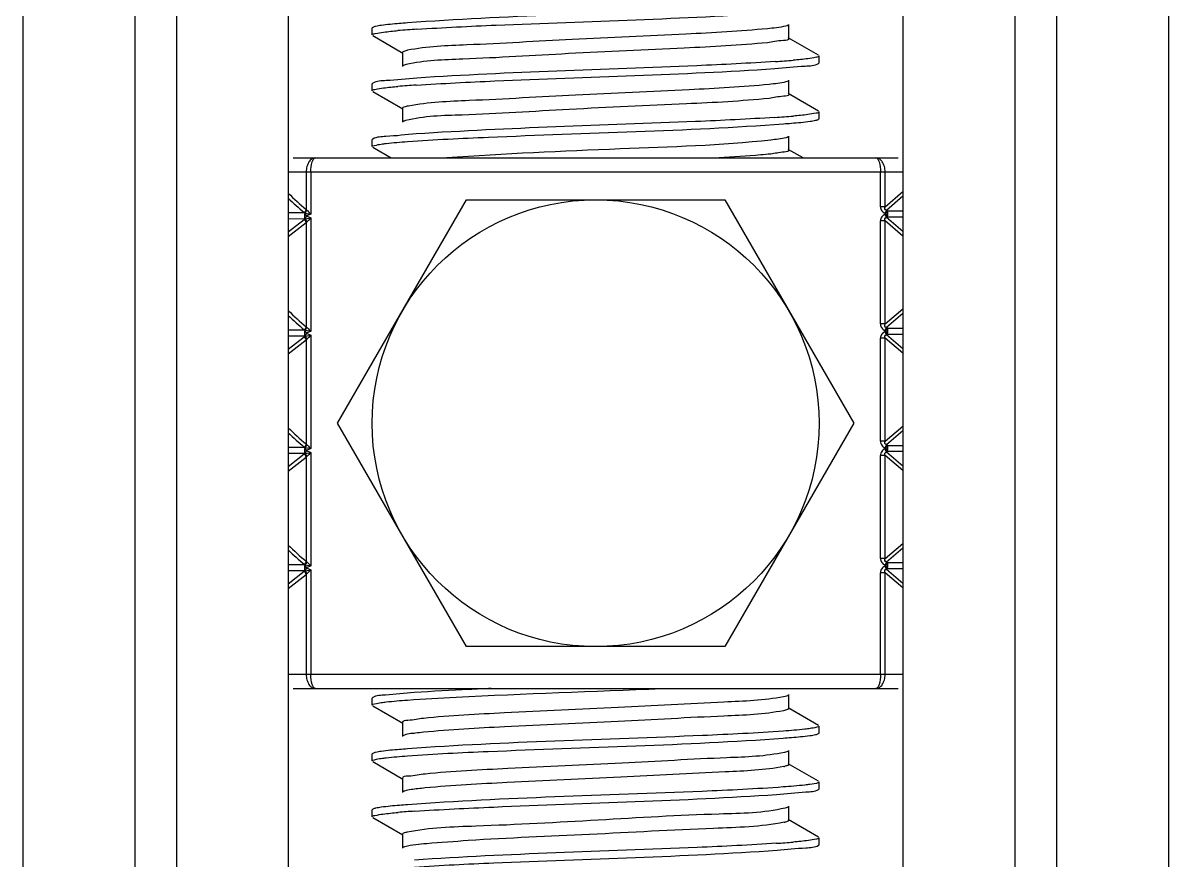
# Model space of a CAD drawing. Extents: x 27938 to 650306, y -92720 to 1524912.
# Drawn here: x 294381.2 to 294869.7, y 843121.6 to 843478.6 of the extents above; entities that cross this region are included whole.
import ezdxf

# ---------------------------------------------------------------- set-up
doc = ezdxf.new("R2010")
doc.units = 0
doc.header["$LTSCALE"] = 1000
doc.header["$MEASUREMENT"] = 0
doc.styles.get("Standard").update_dxf_attribs({"font": 'gbenor.shx', "bigfont": 'gbcbig.shx'})
doc.dimstyles.get("Standard").update_dxf_attribs({"dimtxt": 0.18, "dimasz": 0.18, "dimexe": 0.18, "dimexo": 0.0625, "dimgap": 0.09, "dimtad": 0, "dimtih": 1, "dimtoh": 1, "dimdec": 4, "dimzin": 0, "dimdsep": 46, "dimtxsty": 'Standard', "dimcen": 0.09, "dimadec": 0, "dimazin": 0, "dimtfac": 1, "dimtdec": 4, "dimtofl": 0, "dimtmove": 0, "dimatfit": 3, "dimfxl": 1, "dimtolj": 1, "dimtzin": 0, "dimarcsym": 0})

msp = doc.modelspace()

# ---------------------------------------------------------------- linework, layer by layer
at = {"linetype": 'Continuous'}
for p, q in [((294381.22, 847691.77), (294381.22, 842950.74)), ((294428.85, 847691.77), (294428.85, 842950.74)), ((294446.71, 847691.77), (294446.71, 842950.74)), ((294494.33, 847691.77), (294494.33, 842950.74)), ((294756.27, 847691.77), (294756.27, 842950.74)), ((294803.9, 847691.77), (294803.9, 842950.74)), ((294821.76, 847691.77), (294821.76, 842950.74)), ((294869.39, 847691.77), (294869.39, 842950.74)), ((294707.67, 843472), (294707.67, 843477.95)), ((294530.28, 843476.73), (294530.05, 843476.46)), ((294530.05, 843473.49), (294530.05, 843476.46)), ((294530.05, 843473.49), (294530.05, 843476.46)), ((294530.28, 843473.23), (294543.2, 843465.75)), ((294720.33, 843464.82), (294707.41, 843472.3)), ((294542.94, 843466.05), (294542.94, 843460.09)), ((294720.56, 843461.58), (294720.56, 843464.56)), ((294720.56, 843461.58), (294720.56, 843464.56)), ((294720.33, 843461.32), (294720.56, 843461.58)), ((294707.67, 843448.19), (294707.67, 843454.14)), ((294530.28, 843452.91), (294530.05, 843452.65)), ((294530.05, 843449.68), (294530.05, 843452.65)), ((294530.05, 843449.68), (294530.05, 843452.65)), ((294530.28, 843449.41), (294543.2, 843441.93)), ((294720.33, 843441.01), (294707.41, 843448.49)), ((294542.94, 843442.23), (294542.94, 843436.28)), ((294720.56, 843437.77), (294720.56, 843440.75)), ((294720.56, 843437.77), (294720.56, 843440.75)), ((294720.33, 843437.51), (294720.56, 843437.77)), ((294530.28, 843429.1), (294530.05, 843428.84)), ((294530.05, 843425.86), (294530.05, 843428.84)), ((294530.05, 843425.86), (294530.05, 843428.84)), ((294707.67, 843424.37), (294707.67, 843430.33)), ((294530.28, 843425.6), (294538.15, 843421.04)), ((294713.68, 843421.04), (294707.41, 843424.68)), ((294496.42, 843421.04), (294754.19, 843421.04)), ((294494.33, 843415.09), (294756.27, 843415.09)), ((294501.96, 843415.09), (294501.96, 843399.09)), ((294503.94, 843415.09), (294503.94, 843397.13)), ((294746.67, 843400.24), (294746.67, 843415.09)), ((294748.65, 843400.24), (294748.65, 843415.09)), ((294748.65, 843400.24), (294756.27, 843406.72)), ((294756.27, 843404.7), (294749.2, 843398.69)), ((294515.32, 843307.93), (294570.31, 843403.18)), ((294570.31, 843403.18), (294680.3, 843403.18)), ((294680.3, 843403.18), (294735.29, 843307.93)), ((294748.65, 843400.24), (294746.67, 843400.24)), ((294501.33, 843397.6), (294494.33, 843397.6)), ((294501.29, 843394.99), (294494.33, 843395.01)), ((294494.33, 843389.51), (294501.05, 843394.82)), ((294501.29, 843394.99), (294501.45, 843395.02)), ((294501.45, 843397.57), (294501.33, 843397.6)), ((294501.45, 843395.02), (294501.49, 843395.04)), ((294501.49, 843397.55), (294503.94, 843397.13)), ((294502.04, 843396.3), (294501.49, 843395.04)), ((294501.49, 843395.04), (294503.94, 843395.47)), ((294502.13, 843398.9), (294501.96, 843399.09)), ((294503.94, 843397.13), (294502.04, 843396.3)), ((294502.04, 843396.3), (294503.94, 843395.47)), ((294502.2, 843398.83), (294502.13, 843398.9)), ((294503.94, 843395.47), (294503.94, 843347.12)), ((294749.2, 843398.69), (294748.6, 843397.43)), ((294749.02, 843397.23), (294748.6, 843397.43)), ((294748.6, 843397.03), (294749.02, 843397.23)), ((294749.2, 843395.77), (294748.6, 843397.03)), ((294749.02, 843397.23), (294749.62, 843398.5)), ((294749.02, 843397.23), (294749.62, 843395.97)), ((294749.62, 843398.5), (294749.2, 843398.69)), ((294749.2, 843395.77), (294749.62, 843395.97)), ((294749.2, 843395.77), (294756.27, 843389.76)), ((294749.62, 843398.5), (294756.27, 843398.49)), ((294749.62, 843395.97), (294756.27, 843395.97)), ((294494.33, 843387.48), (294501.96, 843393.51)), ((294501.96, 843393.51), (294502.1, 843393.68)), ((294501.96, 843393.51), (294501.96, 843349.08)), ((294502.1, 843393.68), (294502.18, 843393.75)), ((294502.18, 843393.75), (294502.23, 843393.79)), ((294748.65, 843394.22), (294746.67, 843394.22)), ((294746.67, 843350.24), (294746.67, 843394.22)), ((294756.27, 843387.74), (294748.65, 843394.22)), ((294748.65, 843350.24), (294748.65, 843394.22)), ((294748.65, 843350.24), (294756.27, 843356.71)), ((294756.27, 843354.69), (294749.2, 843348.69)), ((294501.33, 843347.59), (294494.33, 843347.59)), ((294501.45, 843347.56), (294501.33, 843347.59)), ((294501.49, 843347.55), (294503.94, 843347.12)), ((294502.04, 843346.29), (294501.49, 843345.04)), ((294502.13, 843348.89), (294501.96, 843349.08)), ((294503.94, 843347.12), (294502.04, 843346.29)), ((294502.04, 843346.29), (294503.94, 843345.46)), ((294502.2, 843348.82), (294502.13, 843348.89)), ((294748.65, 843350.24), (294746.67, 843350.24)), ((294749.2, 843348.69), (294748.6, 843347.42)), ((294749.02, 843347.23), (294748.6, 843347.42)), ((294748.6, 843347.03), (294749.02, 843347.23)), ((294749.2, 843345.76), (294748.6, 843347.03)), ((294749.02, 843347.23), (294749.62, 843348.49)), ((294749.02, 843347.23), (294749.62, 843345.96)), ((294749.62, 843348.49), (294749.2, 843348.69)), ((294749.2, 843345.76), (294749.62, 843345.96)), ((294749.2, 843345.76), (294756.27, 843339.75)), ((294749.62, 843348.49), (294756.27, 843348.49)), ((294749.62, 843345.96), (294756.27, 843345.96)), ((294501.29, 843344.98), (294494.33, 843345)), ((294494.33, 843339.51), (294501.05, 843344.81)), ((294494.33, 843337.47), (294501.96, 843343.5)), ((294501.29, 843344.98), (294501.45, 843345.02)), ((294501.45, 843345.02), (294501.49, 843345.04)), ((294501.49, 843345.04), (294503.94, 843345.46)), ((294501.96, 843343.5), (294502.1, 843343.67)), ((294501.96, 843343.5), (294501.96, 843299.08)), ((294502.1, 843343.67), (294502.18, 843343.74)), ((294502.18, 843343.74), (294502.23, 843343.79)), ((294503.94, 843345.46), (294503.94, 843297.12)), ((294748.65, 843344.21), (294746.67, 843344.21)), ((294746.67, 843300.23), (294746.67, 843344.21)), ((294756.27, 843337.73), (294748.65, 843344.21)), ((294748.65, 843300.23), (294748.65, 843344.21)), ((294570.31, 843212.68), (294515.32, 843307.93)), ((294735.29, 843307.93), (294680.3, 843212.68)), ((294748.65, 843300.23), (294756.27, 843306.71)), ((294756.27, 843304.69), (294749.2, 843298.68)), ((294501.33, 843297.58), (294494.33, 843297.58)), ((294501.45, 843297.56), (294501.33, 843297.58)), ((294501.49, 843297.54), (294503.94, 843297.12)), ((294502.13, 843298.88), (294501.96, 843299.08)), ((294503.94, 843297.12), (294502.04, 843296.28)), ((294502.2, 843298.82), (294502.13, 843298.88)), ((294748.65, 843300.23), (294746.67, 843300.23)), ((294749.2, 843298.68), (294748.6, 843297.42)), ((294749.02, 843297.22), (294748.6, 843297.42)), ((294748.6, 843297.02), (294749.02, 843297.22)), ((294749.2, 843295.76), (294748.6, 843297.02)), ((294749.02, 843297.22), (294749.62, 843298.48)), ((294749.02, 843297.22), (294749.62, 843295.96)), ((294749.62, 843298.48), (294749.2, 843298.68)), ((294749.62, 843298.48), (294756.27, 843298.48)), ((294501.29, 843294.97), (294494.33, 843294.99)), ((294494.33, 843289.5), (294501.05, 843294.81)), ((294494.33, 843287.46), (294501.96, 843293.5)), ((294501.29, 843294.97), (294501.45, 843295.01)), ((294501.45, 843295.01), (294501.49, 843295.03)), ((294502.04, 843296.28), (294501.49, 843295.03)), ((294501.49, 843295.03), (294503.94, 843295.45)), ((294501.96, 843293.5), (294502.1, 843293.66)), ((294501.96, 843293.5), (294501.96, 843249.07)), ((294502.04, 843296.28), (294503.94, 843295.45)), ((294502.1, 843293.66), (294502.18, 843293.74)), ((294502.18, 843293.74), (294502.23, 843293.78)), ((294503.94, 843295.45), (294503.94, 843247.11)), ((294748.65, 843294.21), (294746.67, 843294.21)), ((294746.67, 843250.22), (294746.67, 843294.21)), ((294756.27, 843287.73), (294748.65, 843294.21)), ((294748.65, 843250.22), (294748.65, 843294.21)), ((294749.2, 843295.76), (294749.62, 843295.96)), ((294749.2, 843295.76), (294756.27, 843289.75)), ((294749.62, 843295.96), (294756.27, 843295.95)), ((294748.65, 843250.22), (294756.27, 843256.7)), ((294756.27, 843254.68), (294749.2, 843248.67)), ((294502.13, 843248.88), (294501.96, 843249.07)), ((294502.2, 843248.81), (294502.13, 843248.88)), ((294748.65, 843250.22), (294746.67, 843250.22)), ((294749.2, 843248.67), (294748.6, 843247.41)), ((294749.02, 843247.21), (294749.62, 843248.48)), ((294749.62, 843248.48), (294749.2, 843248.67)), ((294749.62, 843248.48), (294756.27, 843248.47)), ((294501.33, 843247.58), (294494.33, 843247.58)), ((294501.29, 843244.97), (294494.33, 843244.99)), ((294494.33, 843239.49), (294501.05, 843244.8)), ((294494.33, 843237.46), (294501.96, 843243.49)), ((294501.29, 843244.97), (294501.45, 843245)), ((294501.45, 843247.55), (294501.33, 843247.58)), ((294501.45, 843245), (294501.49, 843245.02)), ((294501.49, 843247.53), (294503.94, 843247.11)), ((294502.04, 843246.28), (294501.49, 843245.02)), ((294501.49, 843245.02), (294503.94, 843245.45)), ((294501.96, 843243.49), (294502.1, 843243.66)), ((294501.96, 843243.49), (294501.96, 843200.78)), ((294503.94, 843247.11), (294502.04, 843246.28)), ((294502.04, 843246.28), (294503.94, 843245.45)), ((294502.1, 843243.66), (294502.18, 843243.73)), ((294502.18, 843243.73), (294502.23, 843243.77)), ((294503.94, 843245.45), (294503.94, 843200.78)), ((294748.65, 843244.2), (294746.67, 843244.2)), ((294746.67, 843200.78), (294746.67, 843244.2)), ((294749.02, 843247.21), (294748.6, 843247.41)), ((294748.6, 843247.01), (294749.02, 843247.21)), ((294749.2, 843245.75), (294748.6, 843247.01)), ((294756.27, 843237.72), (294748.65, 843244.2)), ((294748.65, 843200.78), (294748.65, 843244.2)), ((294749.02, 843247.21), (294749.62, 843245.95)), ((294749.2, 843245.75), (294749.62, 843245.95)), ((294749.2, 843245.75), (294756.27, 843239.74)), ((294749.62, 843245.95), (294756.27, 843245.95)), ((294680.3, 843212.68), (294570.31, 843212.68)), ((294756.27, 843200.78), (294494.33, 843200.78)), ((294496.42, 843194.82), (294754.19, 843194.82)), ((294530.28, 843190.97), (294530.05, 843190.71)), ((294530.05, 843187.73), (294530.05, 843190.71)), ((294530.05, 843187.73), (294530.05, 843190.71)), ((294707.67, 843186.25), (294707.67, 843192.2)), ((294530.28, 843187.47), (294543.2, 843179.99)), ((294720.33, 843179.07), (294707.41, 843186.55)), ((294542.94, 843180.29), (294542.94, 843174.34)), ((294720.33, 843175.57), (294720.56, 843175.83)), ((294720.56, 843175.83), (294720.56, 843178.8)), ((294720.56, 843175.83), (294720.56, 843178.8)), ((294530.28, 843167.16), (294530.05, 843166.9)), ((294530.05, 843163.92), (294530.05, 843166.9)), ((294530.05, 843163.92), (294530.05, 843166.9)), ((294707.67, 843162.43), (294707.67, 843168.39)), ((294530.28, 843163.66), (294543.2, 843156.18)), ((294720.33, 843155.25), (294707.41, 843162.73)), ((294542.94, 843156.48), (294542.94, 843150.53)), ((294720.33, 843151.75), (294720.56, 843152.02)), ((294720.56, 843152.02), (294720.56, 843154.99)), ((294720.56, 843152.02), (294720.56, 843154.99)), ((294530.28, 843143.35), (294530.05, 843143.09)), ((294530.05, 843140.11), (294530.05, 843143.09)), ((294530.05, 843140.11), (294530.05, 843143.09)), ((294707.67, 843138.62), (294707.67, 843144.57)), ((294530.28, 843139.85), (294543.2, 843132.37)), ((294720.33, 843131.44), (294707.41, 843138.92)), ((294542.94, 843132.67), (294542.94, 843126.71)), ((294720.56, 843128.2), (294720.56, 843131.18)), ((294720.56, 843128.2), (294720.56, 843131.18)), ((294720.33, 843127.94), (294720.56, 843128.2))]:
    msp.add_line(p, q, dxfattribs=at)
msp.add_circle((294625.3, 843307.93), 95.25, dxfattribs=at)
for centre, radius, start, end in [((294576.86, 843048.87), 427.95, 93.7169, 94.7992), ((294674.33, 843881.89), 420.65, 273.7623, 274.8008), ((294576.44, 843030.27), 422.73, 93.7496, 94.8), ((294673.92, 843863.26), 425.85, 273.7294, 274.8001), ((294567.89, 843479.54), 104.01, 224.9882, 230.6634), ((294568.38, 843478.58), 105.17, 225.2411, 230.1872), ((294502.23, 843399.22), 1.85, 230.2237, 240.9585), ((294502.2, 843393.36), 1.86, 119.1442, 128.3025), ((294567.89, 843429.53), 104.01, 224.9882, 230.6634), ((294568.38, 843428.57), 105.17, 225.2411, 230.1872), ((294502.23, 843349.21), 1.85, 230.2237, 240.9585), ((294502.2, 843343.35), 1.86, 119.1442, 128.3025), ((294567.89, 843379.52), 104.01, 224.9882, 230.6634), ((294568.38, 843378.56), 105.17, 225.2411, 230.1872), ((294502.23, 843299.2), 1.85, 230.2237, 240.9585), ((294502.2, 843293.35), 1.86, 119.1442, 128.3025), ((294567.89, 843329.52), 104.01, 224.9882, 230.6634), ((294568.38, 843328.56), 105.17, 225.2411, 230.1872), ((294502.23, 843249.2), 1.85, 230.2237, 240.9585), ((294502.2, 843243.34), 1.86, 119.1442, 128.3025), ((294701.37, 843182.07), 20.92, 281.3918, 282.1324), ((294575.45, 842733.24), 410.16, 93.8283, 94.8033), ((294702.01, 843155.22), 17.82, 281.5512, 283.2684), ((294675.03, 843539.57), 411.68, 273.8155, 274.8057)]:
    msp.add_arc(centre, radius, start, end, dxfattribs=at)
for points, knots in [([(294704.97, 843486.17), (294693.44, 843485.34), (294640.14, 843482.74), (294586.75, 843481.7), (294545.06, 843478.62)], [0, 0, 0, 0, 0.216609, 1, 1, 1, 1]), ([(294549.11, 843475.93), (294560.36, 843476.67), (294611.3, 843479.11), (294662.3, 843480.33), (294701.93, 843482.98)], [0, 0, 0, 0, 0.221018, 1, 1, 1, 1]), ([(294533.88, 843477.54), (294533.09, 843477.43), (294531.89, 843477.22), (294530.66, 843476.94), (294530.28, 843476.73)], [0, 0, 0, 0, 0.642699, 1, 1, 1, 1]), ([(294545.06, 843478.62), (294543.91, 843478.54), (294540.18, 843478.24), (294536.45, 843477.91), (294533.88, 843477.54)], [0, 0, 0, 0, 0.307564, 1, 1, 1, 1]), ([(294707.41, 843477.65), (294707.08, 843477.46), (294704.12, 843476.66), (294701.12, 843476.41), (294698.48, 843476.15)], [0, 0, 0, 0, 0.123298, 1, 1, 1, 1]), ([(294530.05, 843473.49), (294530.05, 843473.94), (294532.49, 843474.21), (294533.7, 843474.55), (294534.93, 843474.71)], [0, 0, 0, 0, 0.270608, 1, 1, 1, 1]), ([(294698.48, 843476.15), (294686.94, 843474.99), (294659.2, 843473.57), (294616.47, 843471.72), (294577.01, 843469.38), (294553.46, 843468.58), (294545.18, 843466.93)], [0, 0, 0, 0, 0.226386, 0.542344, 0.83502, 1, 1, 1, 1]), ([(294698.48, 843470.19), (294686.72, 843469.01), (294658.46, 843467.57), (294615.14, 843465.78), (294575.75, 843463.2), (294552.4, 843462.7), (294544.52, 843460.84)], [0, 0, 0, 0, 0.229855, 0.549948, 0.842489, 1, 1, 1, 1]), ([(294707.66, 843472), (294707.67, 843471.17), (294702.93, 843471.12), (294700.77, 843470.42), (294698.48, 843470.19)], [0, 0, 0, 0, 0.265413, 1, 1, 1, 1]), ([(294545.18, 843466.93), (294544.61, 843466.82), (294543.95, 843466.67), (294542.95, 843466.28), (294542.95, 843466.05)], [0, 0, 0, 0, 0.707754, 1, 1, 1, 1]), ([(294720.56, 843464.56), (294720.56, 843464.11), (294718.17, 843463.83), (294716.98, 843463.51), (294715.78, 843463.35)], [0, 0, 0, 0, 0.270923, 1, 1, 1, 1]), ([(294544.52, 843460.84), (294544.25, 843460.77), (294543.8, 843460.65), (294543.37, 843460.49), (294543.21, 843460.39)], [0, 0, 0, 0, 0.593987, 1, 1, 1, 1]), ([(294548.8, 843452.09), (294559.99, 843452.84), (294610.93, 843455.29), (294661.93, 843456.51), (294701.62, 843459.15)], [0, 0, 0, 0, 0.219989, 1, 1, 1, 1]), ([(294701.93, 843462.15), (294690.76, 843461.4), (294639.82, 843458.95), (294588.82, 843457.72), (294549.11, 843455.09)], [0, 0, 0, 0, 0.219595, 1, 1, 1, 1]), ([(294701.62, 843459.15), (294705.95, 843459.44), (294712.02, 843460.28), (294718.64, 843460.35), (294720.33, 843461.32)], [0, 0, 0, 0, 0.691216, 1, 1, 1, 1]), ([(294549.11, 843455.09), (294544.75, 843454.8), (294538.64, 843453.96), (294531.97, 843453.88), (294530.28, 843452.91)], [0, 0, 0, 0, 0.691341, 1, 1, 1, 1]), ([(294707.41, 843453.84), (294707.1, 843453.66), (294704.4, 843452.9), (294701.64, 843452.66), (294699.22, 843452.41)], [0, 0, 0, 0, 0.125495, 1, 1, 1, 1]), ([(294530.05, 843449.68), (294530.05, 843450.13), (294532.45, 843450.4), (294533.66, 843450.73), (294534.86, 843450.88)], [0, 0, 0, 0, 0.270808, 1, 1, 1, 1]), ([(294699.22, 843452.41), (294687.9, 843451.23), (294660.39, 843449.83), (294617.77, 843447.95), (294577.93, 843445.66), (294554.03, 843444.77), (294545.49, 843443.18)], [0, 0, 0, 0, 0.221662, 0.536163, 0.830773, 1, 1, 1, 1]), ([(294707.66, 843448.19), (294707.67, 843447.42), (294703.33, 843447.31), (294701.33, 843446.68), (294699.22, 843446.46)], [0, 0, 0, 0, 0.266153, 1, 1, 1, 1]), ([(294699.22, 843446.46), (294687.51, 843445.23), (294659.11, 843443.79), (294615.44, 843442.01), (294575.72, 843439.31), (294552.15, 843438.96), (294544.32, 843436.98)], [0, 0, 0, 0, 0.227665, 0.549451, 0.843883, 1, 1, 1, 1]), ([(294545.49, 843443.18), (294544.84, 843443.06), (294544.11, 843442.89), (294542.95, 843442.5), (294542.94, 843442.23)], [0, 0, 0, 0, 0.711573, 1, 1, 1, 1]), ([(294720.56, 843440.75), (294720.56, 843440.29), (294718.14, 843440.02), (294716.93, 843439.69), (294715.72, 843439.53)], [0, 0, 0, 0, 0.270717, 1, 1, 1, 1]), ([(294544.32, 843436.98), (294544.1, 843436.92), (294543.72, 843436.81), (294543.35, 843436.66), (294543.21, 843436.58)], [0, 0, 0, 0, 0.586829, 1, 1, 1, 1]), ([(294545.18, 843428.03), (294556.64, 843428.87), (294610.03, 843431.47), (294663.49, 843432.53), (294705.32, 843435.6)], [0, 0, 0, 0, 0.215118, 1, 1, 1, 1]), ([(294701.62, 843438.31), (294690.39, 843437.57), (294639.45, 843435.13), (294588.45, 843433.91), (294548.8, 843431.26)], [0, 0, 0, 0, 0.220621, 1, 1, 1, 1]), ([(294705.32, 843435.6), (294706.48, 843435.68), (294710.27, 843435.98), (294714.05, 843436.31), (294716.66, 843436.68)], [0, 0, 0, 0, 0.307378, 1, 1, 1, 1]), ([(294716.66, 843436.68), (294717.46, 843436.79), (294718.69, 843437.01), (294719.94, 843437.28), (294720.33, 843437.51)], [0, 0, 0, 0, 0.643431, 1, 1, 1, 1]), ([(294548.8, 843431.26), (294544.51, 843430.97), (294538.5, 843430.14), (294531.95, 843430.06), (294530.28, 843429.1)], [0, 0, 0, 0, 0.691044, 1, 1, 1, 1]), ([(294699.94, 843428.67), (294678.63, 843426.35), (294632.5, 843424.88), (294586.46, 843422.82), (294561.85, 843421.04)], [0, 0, 0, 0, 0.464865, 1, 1, 1, 1]), ([(294707.41, 843430.03), (294707.13, 843429.86), (294704.66, 843429.14), (294702.14, 843428.91), (294699.94, 843428.67)], [0, 0, 0, 0, 0.12782, 1, 1, 1, 1]), ([(294530.05, 843425.86), (294530.05, 843426.23), (294531.94, 843426.55), (294532.94, 843426.81), (294533.91, 843426.94)], [0, 0, 0, 0, 0.274527, 1, 1, 1, 1]), ([(294533.91, 843426.94), (294534.62, 843427.05), (294538.37, 843427.5), (294542.14, 843427.8), (294545.18, 843428.03)], [0, 0, 0, 0, 0.191292, 1, 1, 1, 1]), ([(294707.66, 843424.37), (294707.67, 843423.67), (294703.71, 843423.49), (294701.87, 843422.93), (294699.94, 843422.72)], [0, 0, 0, 0, 0.266951, 1, 1, 1, 1]), ([(294505.85, 843421.04), (294505.35, 843421.04), (294504.24, 843420.68), (294502.98, 843419.31), (294502.15, 843417.37), (294501.96, 843415.87), (294501.96, 843415.09)], [0, 0, 0, 0, 0.195972, 0.42512, 0.697797, 1, 1, 1, 1]), ([(294503.94, 843415.09), (294503.94, 843416.52), (294504.15, 843418.46), (294504.92, 843420.49), (294505.58, 843421.04), (294505.85, 843421.04)], [0, 0, 0, 0, 0.657525, 0.871922, 1, 1, 1, 1]), ([(294699.94, 843422.72), (294698.51, 843422.56), (294691.17, 843421.87), (294683.82, 843421.4), (294677.9, 843421.05)], [0, 0, 0, 0, 0.195123, 1, 1, 1, 1]), ([(294744.75, 843421.04), (294745.03, 843421.04), (294745.69, 843420.49), (294746.45, 843418.46), (294746.67, 843416.52), (294746.67, 843415.09)], [0, 0, 0, 0, 0.128078, 0.342475, 1, 1, 1, 1]), ([(294748.65, 843415.09), (294748.65, 843415.87), (294748.46, 843417.37), (294747.63, 843419.31), (294746.37, 843420.68), (294745.26, 843421.04), (294744.75, 843421.04)], [0, 0, 0, 0, 0.302203, 0.57488, 0.804028, 1, 1, 1, 1]), ([(294746.67, 843400.24), (294746.67, 843399.65), (294747.07, 843398.44), (294748.06, 843397.68), (294748.6, 843397.43)], [0, 0, 0, 0, 0.499355, 1, 1, 1, 1]), ([(294749.2, 843398.69), (294748.91, 843398.78), (294748.45, 843399.34), (294748.58, 843399.96), (294748.65, 843400.24)], [0, 0, 0, 0, 0.502447, 1, 1, 1, 1]), ([(294501.47, 843397.59), (294501.38, 843397.4), (294501.11, 843396.58), (294501.17, 843395.62), (294501.45, 843395.02)], [0, 0, 0, 0, 0.236634, 1, 1, 1, 1]), ([(294502.04, 843396.3), (294501.99, 843396.42), (294501.8, 843396.85), (294501.57, 843397.27), (294501.47, 843397.59)], [0, 0, 0, 0, 0.285481, 1, 1, 1, 1]), ([(294502.2, 843398.83), (294502.34, 843398.71), (294502.93, 843398.15), (294503.5, 843397.58), (294503.94, 843397.13)], [0, 0, 0, 0, 0.225254, 1, 1, 1, 1]), ([(294502.23, 843393.79), (294502.37, 843393.91), (294502.95, 843394.46), (294503.51, 843395.03), (294503.94, 843395.47)], [0, 0, 0, 0, 0.226794, 1, 1, 1, 1]), ([(294748.6, 843397.03), (294748.06, 843396.78), (294747.07, 843396.03), (294746.67, 843394.81), (294746.67, 843394.22)], [0, 0, 0, 0, 0.500643, 1, 1, 1, 1]), ([(294748.65, 843394.22), (294748.58, 843394.51), (294748.45, 843395.12), (294748.91, 843395.69), (294749.2, 843395.77)], [0, 0, 0, 0, 0.49632, 1, 1, 1, 1]), ([(294749.62, 843395.97), (294749.8, 843396.36), (294749.93, 843397.23), (294749.8, 843398.11), (294749.62, 843398.5)], [0, 0, 0, 0, 0.500048, 1, 1, 1, 1]), ([(294501.47, 843347.58), (294501.38, 843347.4), (294501.11, 843346.57), (294501.17, 843345.62), (294501.45, 843345.02)], [0, 0, 0, 0, 0.236634, 1, 1, 1, 1]), ([(294502.04, 843346.29), (294501.99, 843346.41), (294501.8, 843346.85), (294501.57, 843347.26), (294501.47, 843347.58)], [0, 0, 0, 0, 0.285481, 1, 1, 1, 1]), ([(294502.2, 843348.82), (294502.34, 843348.7), (294502.93, 843348.15), (294503.5, 843347.57), (294503.94, 843347.12)], [0, 0, 0, 0, 0.225254, 1, 1, 1, 1]), ([(294746.67, 843350.24), (294746.67, 843349.64), (294747.07, 843348.43), (294748.06, 843347.68), (294748.6, 843347.42)], [0, 0, 0, 0, 0.499355, 1, 1, 1, 1]), ([(294748.6, 843347.03), (294748.06, 843346.77), (294747.07, 843346.02), (294746.67, 843344.81), (294746.67, 843344.21)], [0, 0, 0, 0, 0.500643, 1, 1, 1, 1]), ([(294749.2, 843348.69), (294748.91, 843348.77), (294748.45, 843349.34), (294748.58, 843349.95), (294748.65, 843350.24)], [0, 0, 0, 0, 0.502447, 1, 1, 1, 1]), ([(294748.65, 843344.21), (294748.58, 843344.5), (294748.45, 843345.11), (294748.91, 843345.68), (294749.2, 843345.76)], [0, 0, 0, 0, 0.49632, 1, 1, 1, 1]), ([(294749.62, 843345.96), (294749.8, 843346.35), (294749.93, 843347.23), (294749.8, 843348.1), (294749.62, 843348.49)], [0, 0, 0, 0, 0.500048, 1, 1, 1, 1]), ([(294502.23, 843343.79), (294502.37, 843343.91), (294502.95, 843344.46), (294503.51, 843345.02), (294503.94, 843345.46)], [0, 0, 0, 0, 0.226794, 1, 1, 1, 1]), ([(294501.47, 843297.58), (294501.38, 843297.39), (294501.11, 843296.56), (294501.17, 843295.61), (294501.45, 843295.01)], [0, 0, 0, 0, 0.236634, 1, 1, 1, 1]), ([(294502.04, 843296.28), (294501.99, 843296.41), (294501.8, 843296.84), (294501.57, 843297.25), (294501.47, 843297.58)], [0, 0, 0, 0, 0.285481, 1, 1, 1, 1]), ([(294502.2, 843298.82), (294502.34, 843298.69), (294502.93, 843298.14), (294503.5, 843297.56), (294503.94, 843297.12)], [0, 0, 0, 0, 0.225254, 1, 1, 1, 1]), ([(294746.67, 843300.23), (294746.67, 843299.64), (294747.07, 843298.42), (294748.06, 843297.67), (294748.6, 843297.42)], [0, 0, 0, 0, 0.499355, 1, 1, 1, 1]), ([(294748.6, 843297.02), (294748.06, 843296.77), (294747.07, 843296.01), (294746.67, 843294.8), (294746.67, 843294.21)], [0, 0, 0, 0, 0.500643, 1, 1, 1, 1]), ([(294749.2, 843298.68), (294748.91, 843298.77), (294748.45, 843299.33), (294748.58, 843299.94), (294748.65, 843300.23)], [0, 0, 0, 0, 0.502447, 1, 1, 1, 1]), ([(294749.62, 843295.96), (294749.8, 843296.34), (294749.93, 843297.22), (294749.8, 843298.09), (294749.62, 843298.48)], [0, 0, 0, 0, 0.500048, 1, 1, 1, 1]), ([(294502.23, 843293.78), (294502.37, 843293.9), (294502.95, 843294.45), (294503.51, 843295.01), (294503.94, 843295.45)], [0, 0, 0, 0, 0.226794, 1, 1, 1, 1]), ([(294748.65, 843294.21), (294748.58, 843294.49), (294748.45, 843295.11), (294748.91, 843295.67), (294749.2, 843295.76)], [0, 0, 0, 0, 0.49632, 1, 1, 1, 1]), ([(294502.2, 843248.81), (294502.34, 843248.69), (294502.93, 843248.13), (294503.5, 843247.56), (294503.94, 843247.11)], [0, 0, 0, 0, 0.225254, 1, 1, 1, 1]), ([(294746.67, 843250.22), (294746.67, 843249.63), (294747.07, 843248.42), (294748.06, 843247.66), (294748.6, 843247.41)], [0, 0, 0, 0, 0.499355, 1, 1, 1, 1]), ([(294749.2, 843248.67), (294748.91, 843248.76), (294748.45, 843249.32), (294748.58, 843249.94), (294748.65, 843250.22)], [0, 0, 0, 0, 0.502447, 1, 1, 1, 1]), ([(294749.62, 843245.95), (294749.8, 843246.34), (294749.93, 843247.21), (294749.8, 843248.09), (294749.62, 843248.48)], [0, 0, 0, 0, 0.500048, 1, 1, 1, 1]), ([(294501.47, 843247.57), (294501.38, 843247.38), (294501.11, 843246.56), (294501.17, 843245.6), (294501.45, 843245)], [0, 0, 0, 0, 0.236634, 1, 1, 1, 1]), ([(294502.04, 843246.28), (294501.99, 843246.4), (294501.8, 843246.83), (294501.57, 843247.25), (294501.47, 843247.57)], [0, 0, 0, 0, 0.285481, 1, 1, 1, 1]), ([(294502.23, 843243.77), (294502.37, 843243.89), (294502.95, 843244.44), (294503.51, 843245.01), (294503.94, 843245.45)], [0, 0, 0, 0, 0.226794, 1, 1, 1, 1]), ([(294748.6, 843247.01), (294748.06, 843246.76), (294747.07, 843246.01), (294746.67, 843244.79), (294746.67, 843244.2)], [0, 0, 0, 0, 0.500643, 1, 1, 1, 1]), ([(294748.65, 843244.2), (294748.58, 843244.49), (294748.45, 843245.1), (294748.91, 843245.66), (294749.2, 843245.75)], [0, 0, 0, 0, 0.49632, 1, 1, 1, 1]), ([(294501.96, 843200.78), (294501.96, 843199.99), (294502.15, 843198.49), (294502.98, 843196.55), (294504.24, 843195.18), (294505.35, 843194.82), (294505.85, 843194.82)], [0, 0, 0, 0, 0.302203, 0.57488, 0.804028, 1, 1, 1, 1]), ([(294505.85, 843194.82), (294505.58, 843194.82), (294504.92, 843195.38), (294504.15, 843197.4), (294503.94, 843199.34), (294503.94, 843200.78)], [0, 0, 0, 0, 0.128078, 0.342475, 1, 1, 1, 1]), ([(294746.67, 843200.78), (294746.67, 843199.34), (294746.45, 843197.4), (294745.69, 843195.38), (294745.03, 843194.82), (294744.75, 843194.82)], [0, 0, 0, 0, 0.657525, 0.871922, 1, 1, 1, 1]), ([(294744.75, 843194.82), (294745.26, 843194.82), (294746.37, 843195.18), (294747.63, 843196.55), (294748.46, 843198.49), (294748.65, 843199.99), (294748.65, 843200.78)], [0, 0, 0, 0, 0.195972, 0.42512, 0.697797, 1, 1, 1, 1]), ([(294545.18, 843189.9), (294552.05, 843190.4), (294588.11, 843192.38), (294624.2, 843193.61), (294653.4, 843194.82)], [0, 0, 0, 0, 0.190688, 1, 1, 1, 1]), ([(294580.8, 843194.82), (294577.67, 843194.68), (294566.72, 843194.17), (294555.77, 843193.61), (294547.96, 843193.07)], [0, 0, 0, 0, 0.286076, 1, 1, 1, 1]), ([(294547.96, 843193.07), (294543.87, 843192.79), (294538.13, 843192), (294531.88, 843191.89), (294530.28, 843190.97)], [0, 0, 0, 0, 0.690228, 1, 1, 1, 1]), ([(294533.91, 843188.82), (294534.62, 843188.92), (294538.37, 843189.38), (294542.14, 843189.68), (294545.18, 843189.9)], [0, 0, 0, 0, 0.191293, 1, 1, 1, 1]), ([(294705.39, 843191.31), (294697.05, 843189.66), (294673.4, 843188.85), (294633.82, 843186.51), (294591.08, 843184.66), (294563.37, 843183.24), (294551.89, 843182.08)], [0, 0, 0, 0, 0.165781, 0.45908, 0.774887, 1, 1, 1, 1]), ([(294707.4, 843191.9), (294707.17, 843191.76), (294706.49, 843191.54), (294705.81, 843191.39), (294705.39, 843191.31)], [0, 0, 0, 0, 0.387259, 1, 1, 1, 1]), ([(294530.05, 843187.73), (294530.05, 843188.1), (294531.94, 843188.42), (294532.94, 843188.68), (294533.91, 843188.82)], [0, 0, 0, 0, 0.274524, 1, 1, 1, 1]), ([(294705.39, 843185.35), (294697.05, 843183.71), (294673.4, 843182.89), (294633.82, 843180.56), (294591.08, 843178.7), (294563.37, 843177.29), (294551.89, 843176.12)], [0, 0, 0, 0, 0.165781, 0.45908, 0.774887, 1, 1, 1, 1]), ([(294707.66, 843186.25), (294707.66, 843186), (294706.63, 843185.62), (294705.97, 843185.47), (294705.39, 843185.35)], [0, 0, 0, 0, 0.291748, 1, 1, 1, 1]), ([(294551.89, 843182.08), (294549.65, 843181.85), (294547.55, 843181.17), (294542.94, 843181.1), (294542.95, 843180.29)], [0, 0, 0, 0, 0.734361, 1, 1, 1, 1]), ([(294551.89, 843176.12), (294550.79, 843176.01), (294547.92, 843175.59), (294544.79, 843175.56), (294543.2, 843174.64)], [0, 0, 0, 0, 0.375377, 1, 1, 1, 1]), ([(294705.33, 843176.63), (294693.84, 843175.79), (294640.45, 843173.19), (294586.99, 843172.14), (294545.18, 843169.06)], [0, 0, 0, 0, 0.215525, 1, 1, 1, 1]), ([(294705.19, 843173.65), (294706.36, 843173.73), (294710.18, 843174.03), (294714, 843174.37), (294716.62, 843174.74)], [0, 0, 0, 0, 0.307299, 1, 1, 1, 1]), ([(294716.66, 843177.72), (294715.94, 843177.62), (294712.17, 843177.16), (294708.39, 843176.86), (294705.33, 843176.63)], [0, 0, 0, 0, 0.191424, 1, 1, 1, 1]), ([(294716.62, 843174.74), (294717.43, 843174.85), (294718.67, 843175.06), (294719.94, 843175.34), (294720.33, 843175.57)], [0, 0, 0, 0, 0.643818, 1, 1, 1, 1]), ([(294720.56, 843178.8), (294720.56, 843178.43), (294718.65, 843178.11), (294717.64, 843177.85), (294716.66, 843177.72)], [0, 0, 0, 0, 0.274347, 1, 1, 1, 1]), ([(294545.13, 843166.08), (294556.58, 843166.93), (294609.93, 843169.53), (294663.36, 843170.59), (294705.19, 843173.65)], [0, 0, 0, 0, 0.214845, 1, 1, 1, 1]), ([(294530.05, 843163.92), (294530.05, 843164.29), (294531.94, 843164.61), (294532.93, 843164.87), (294533.9, 843165)], [0, 0, 0, 0, 0.274583, 1, 1, 1, 1]), ([(294533.91, 843167.98), (294533.12, 843167.87), (294531.9, 843167.66), (294530.67, 843167.38), (294530.28, 843167.16)], [0, 0, 0, 0, 0.643035, 1, 1, 1, 1]), ([(294533.9, 843165), (294534.61, 843165.1), (294538.35, 843165.56), (294542.1, 843165.86), (294545.13, 843166.08)], [0, 0, 0, 0, 0.191287, 1, 1, 1, 1]), ([(294545.18, 843169.06), (294544.02, 843168.98), (294540.26, 843168.68), (294536.5, 843168.35), (294533.91, 843167.98)], [0, 0, 0, 0, 0.307528, 1, 1, 1, 1]), ([(294705.76, 843167.57), (294697.73, 843165.84), (294674.47, 843165.16), (294635.27, 843162.73), (294592.37, 843160.92), (294564.37, 843159.48), (294552.65, 843158.34)], [0, 0, 0, 0, 0.160645, 0.451989, 0.769743, 1, 1, 1, 1]), ([(294707.4, 843168.09), (294707.21, 843167.97), (294706.66, 843167.78), (294706.1, 843167.64), (294705.76, 843167.57)], [0, 0, 0, 0, 0.396009, 1, 1, 1, 1]), ([(294705.5, 843161.56), (294697.32, 843159.91), (294673.97, 843159.12), (294634.76, 843156.78), (294592.08, 843154.95), (294564.28, 843153.52), (294552.65, 843152.39)], [0, 0, 0, 0, 0.163506, 0.454907, 0.771081, 1, 1, 1, 1]), ([(294707.66, 843162.43), (294707.66, 843162.22), (294706.82, 843161.85), (294706.24, 843161.72), (294705.76, 843161.62)], [0, 0, 0, 0, 0.29759, 1, 1, 1, 1]), ([(294552.65, 843158.34), (294550.23, 843158.1), (294547.96, 843157.36), (294542.94, 843157.36), (294542.95, 843156.48)], [0, 0, 0, 0, 0.735005, 1, 1, 1, 1]), ([(294543.78, 843151.07), (294543.67, 843151.03), (294543.47, 843150.96), (294543.28, 843150.87), (294543.2, 843150.83)], [0, 0, 0, 0, 0.560435, 1, 1, 1, 1]), ([(294552.65, 843152.39), (294551.62, 843152.28), (294548.65, 843151.94), (294545.64, 843151.67), (294543.78, 843151.07)], [0, 0, 0, 0, 0.346657, 1, 1, 1, 1]), ([(294705.19, 843152.81), (294693.69, 843151.97), (294640.33, 843149.37), (294586.9, 843148.32), (294545.13, 843145.25)], [0, 0, 0, 0, 0.21594, 1, 1, 1, 1]), ([(294702.43, 843149.64), (294706.57, 843149.92), (294712.38, 843150.72), (294718.71, 843150.83), (294720.33, 843151.75)], [0, 0, 0, 0, 0.690459, 1, 1, 1, 1]), ([(294716.62, 843153.9), (294715.9, 843153.8), (294712.1, 843153.34), (294708.28, 843153.03), (294705.19, 843152.81)], [0, 0, 0, 0, 0.191494, 1, 1, 1, 1]), ([(294720.56, 843154.99), (294720.56, 843154.87), (294719.16, 843153.98), (294717.87, 843154.07), (294716.62, 843153.9)], [0, 0, 0, 0, 0.089011, 1, 1, 1, 1]), ([(294548.07, 843142.48), (294559.33, 843143.24), (294610.78, 843145.72), (294662.3, 843146.92), (294702.43, 843149.64)], [0, 0, 0, 0, 0.219125, 1, 1, 1, 1]), ([(294530.05, 843140.11), (294530.05, 843140.54), (294532.34, 843140.83), (294533.5, 843141.14), (294534.66, 843141.29)], [0, 0, 0, 0, 0.271491, 1, 1, 1, 1]), ([(294533.9, 843144.17), (294533.11, 843144.05), (294531.9, 843143.84), (294530.66, 843143.57), (294530.28, 843143.35)], [0, 0, 0, 0, 0.642904, 1, 1, 1, 1]), ([(294545.13, 843145.25), (294543.98, 843145.16), (294540.23, 843144.87), (294536.48, 843144.53), (294533.9, 843144.17)], [0, 0, 0, 0, 0.307539, 1, 1, 1, 1]), ([(294706.1, 843143.83), (294696.94, 843141.66), (294670.04, 843141.3), (294626.22, 843138.61), (294581.92, 843136.15), (294554.55, 843135.52), (294544.95, 843133.51)], [0, 0, 0, 0, 0.174762, 0.494833, 0.817817, 1, 1, 1, 1]), ([(294707.4, 843144.27), (294707.24, 843144.18), (294706.81, 843144.01), (294706.37, 843143.9), (294706.1, 843143.83)], [0, 0, 0, 0, 0.405964, 1, 1, 1, 1]), ([(294705.58, 843137.77), (294695.75, 843135.75), (294667.88, 843135.14), (294623.16, 843132.33), (294582.26, 843130.9), (294556.13, 843128.83), (294547.03, 843128.18), (294544.03, 843127.33)], [0, 0, 0, 0, 0.185871, 0.51286, 0.832554, 0.942221, 1, 1, 1, 1]), ([(294707.66, 843138.62), (294707.66, 843138.44), (294707, 843138.09), (294706.5, 843137.97), (294706.1, 843137.88)], [0, 0, 0, 0, 0.304804, 1, 1, 1, 1]), ([(294544.95, 843133.51), (294544.44, 843133.4), (294543.84, 843133.26), (294542.95, 843132.88), (294542.95, 843132.67)], [0, 0, 0, 0, 0.704965, 1, 1, 1, 1]), ([(294720.56, 843131.18), (294720.56, 843130.75), (294718.28, 843130.46), (294717.13, 843130.15), (294715.98, 843130)], [0, 0, 0, 0, 0.271562, 1, 1, 1, 1]), ([(294544.03, 843127.33), (294543.87, 843127.28), (294543.58, 843127.2), (294543.31, 843127.08), (294543.2, 843127.02)], [0, 0, 0, 0, 0.574666, 1, 1, 1, 1]), ([(294548.03, 843118.66), (294559.31, 843119.43), (294610.83, 843121.91), (294662.41, 843123.1), (294702.59, 843125.84)], [0, 0, 0, 0, 0.219209, 1, 1, 1, 1]), ([(294702.43, 843128.8), (294691.15, 843128.04), (294639.69, 843125.56), (294588.18, 843124.37), (294548.07, 843121.64)], [0, 0, 0, 0, 0.219533, 1, 1, 1, 1]), ([(294702.59, 843125.84), (294706.69, 843126.12), (294712.45, 843126.91), (294718.73, 843127.02), (294720.33, 843127.94)], [0, 0, 0, 0, 0.690288, 1, 1, 1, 1])]:
    msp.add_open_spline(points, degree=3, knots=knots, dxfattribs=at)
for points in [[(294534.93, 843474.71), (294536.96, 843474.96), (294539.01, 843475.15), (294541.05, 843475.33)], [(294715.78, 843463.35), (294713.71, 843463.09), (294711.62, 843462.89), (294709.53, 843462.72)], [(294534.86, 843450.88), (294536.93, 843451.15), (294539, 843451.34), (294541.07, 843451.52)], [(294715.72, 843439.53), (294713.67, 843439.27), (294711.61, 843439.08), (294709.55, 843438.91)], [(294501.96, 843399.09), (294501.83, 843398.58), (294501.48, 843398.09), (294501.05, 843397.79)], [(294501.96, 843393.51), (294501.84, 843394.03), (294501.49, 843394.52), (294501.05, 843394.82)], [(294502.1, 843393.68), (294501.99, 843394.18), (294501.69, 843394.67), (294501.29, 843394.99)], [(294502.13, 843398.9), (294502.01, 843398.4), (294501.72, 843397.92), (294501.33, 843397.6)], [(294501.45, 843397.57), (294501.81, 843397.9), (294502.09, 843398.35), (294502.2, 843398.83)], [(294502.18, 843393.75), (294502.08, 843394.23), (294501.81, 843394.7), (294501.45, 843395.02)], [(294502.23, 843393.79), (294502.11, 843394.26), (294501.85, 843394.72), (294501.49, 843395.04)], [(294501.96, 843349.08), (294501.83, 843348.57), (294501.48, 843348.09), (294501.05, 843347.79)], [(294502.13, 843348.89), (294502.01, 843348.4), (294501.72, 843347.91), (294501.33, 843347.59)], [(294501.45, 843347.56), (294501.81, 843347.9), (294502.09, 843348.35), (294502.2, 843348.82)], [(294501.96, 843343.5), (294501.84, 843344.02), (294501.49, 843344.51), (294501.05, 843344.81)], [(294502.1, 843343.67), (294501.99, 843344.17), (294501.69, 843344.66), (294501.29, 843344.98)], [(294502.18, 843343.74), (294502.08, 843344.22), (294501.81, 843344.69), (294501.45, 843345.02)], [(294502.23, 843343.79), (294502.11, 843344.26), (294501.85, 843344.71), (294501.49, 843345.04)], [(294501.96, 843299.08), (294501.83, 843298.56), (294501.48, 843298.08), (294501.05, 843297.78)], [(294502.13, 843298.88), (294502.01, 843298.39), (294501.72, 843297.91), (294501.33, 843297.58)], [(294501.45, 843297.56), (294501.81, 843297.89), (294502.09, 843298.34), (294502.2, 843298.82)], [(294501.96, 843293.5), (294501.84, 843294.02), (294501.49, 843294.51), (294501.05, 843294.81)], [(294502.1, 843293.66), (294501.99, 843294.16), (294501.69, 843294.65), (294501.29, 843294.97)], [(294502.18, 843293.74), (294502.08, 843294.21), (294501.81, 843294.68), (294501.45, 843295.01)], [(294502.23, 843293.78), (294502.11, 843294.25), (294501.85, 843294.7), (294501.49, 843295.03)], [(294501.96, 843249.07), (294501.83, 843248.56), (294501.48, 843248.07), (294501.05, 843247.77)], [(294502.13, 843248.88), (294502.01, 843248.38), (294501.72, 843247.9), (294501.33, 843247.58)], [(294501.45, 843247.55), (294501.81, 843247.88), (294502.09, 843248.33), (294502.2, 843248.81)], [(294501.96, 843243.49), (294501.84, 843244.01), (294501.49, 843244.5), (294501.05, 843244.8)], [(294502.1, 843243.66), (294501.99, 843244.16), (294501.69, 843244.64), (294501.29, 843244.97)], [(294502.18, 843243.73), (294502.08, 843244.21), (294501.81, 843244.67), (294501.45, 843245)], [(294502.23, 843243.77), (294502.11, 843244.24), (294501.85, 843244.7), (294501.49, 843245.02)], [(294534.66, 843141.29), (294536.8, 843141.57), (294538.95, 843141.77), (294541.11, 843141.95)], [(294715.98, 843130), (294713.83, 843129.72), (294711.68, 843129.52), (294709.52, 843129.34)]]:
    msp.add_open_spline(points, degree=3, dxfattribs=at)

# ---------------------------------------------------------------- leaders
msp.add_leader([(294713.87, 842849.43), (295847.48, 843244.3)], dimstyle='Standard', override={"dimgap": 20, "dimtad": 0})

doc.saveas('drawing.dxf')
